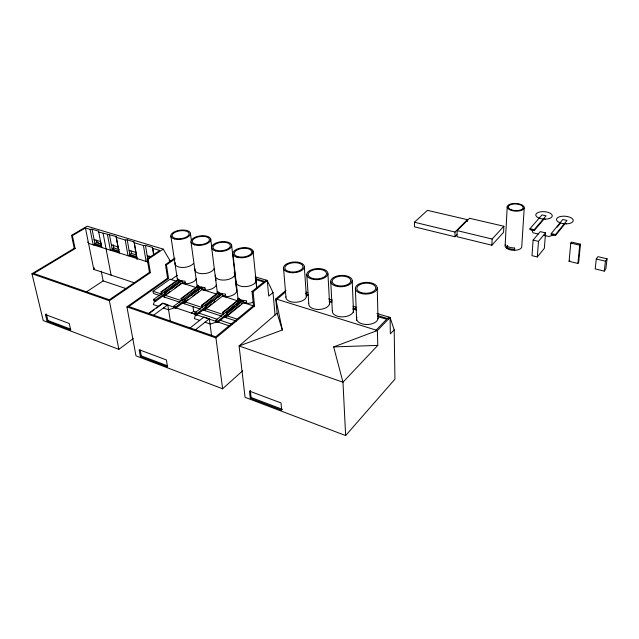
<?xml version="1.0" encoding="UTF-8"?>
<svg xmlns="http://www.w3.org/2000/svg" width="639" height="639" viewBox="0 0 639 639"><rect width="100%" height="100%" fill="white"/><g stroke="black" fill="none" stroke-linecap="round" stroke-linejoin="round"><path stroke-width="0.96" d="M454.912 236.734L455.016 232.045L467.405 219.68L427.459 210.351L414.423 222.22L414.431 226.829L454.912 236.734L456.973 234.665M457.149 230.615L457.005 236.71L491.83 245.224L503.564 232.348L503.875 226.254L469.505 218.266L457.149 230.615L492.11 239.034L503.875 226.254M467.357 221.525L467.405 219.68M491.83 245.224L492.11 239.034M505.153 245.352L507.238 206.461M506.807 248.427L507.47 245.432L507.334 247.82M514.563 250.32L514.707 247.924A8.371 4.042 3.3 0 1 506.935 246.039M524.212 208.058A8.555 3.842 2.8 0 1 510.625 210.183A8.555 3.842 2.8 0 1 512.318 203.633A8.555 3.842 2.8 0 1 524.212 208.058L521.72 247.093A8.355 4.05 3.3 0 1 511.32 250.089A8.355 4.05 3.3 0 1 505.721 244.362M534.156 230.615L534.22 229.641L546.081 215.822L541.952 214.904L530.011 228.674L529.947 229.641L534.156 230.615L544.132 218.961M533.102 240.096L531.999 255.672L537.327 256.974L544.348 248.307L545.546 232.86L540.235 231.637L533.102 240.096L538.477 241.366L545.546 232.86M537.327 256.974L538.477 241.366M555.459 235.535L555.547 234.553L566.977 220.447L562.759 219.512L551.241 233.562L551.161 234.537L555.459 235.535L565.084 223.642M569.085 261.319L570.787 243.092L571.562 242.093L580.476 244.17L578.654 262.429L577.904 263.46L569.085 261.319L569.844 260.297M577.904 263.46L579.717 245.176L580.476 244.17M596.291 259.003L595.197 268.915L604.286 271.128L605.892 268.739L607.05 258.827L597.928 256.662L596.291 259.003L605.437 261.183L607.05 258.827M604.286 271.128L605.437 261.183M195.502 314.779L194.392 318.589L199.68 320.395M154.662 300.969L153.32 304.587L158.328 306.297M557.224 227.141L560.251 223.434M286 290.33L275.808 298.908L277.094 313.19L239.09 345.979L245.08 397.33L345.643 435.566L394.942 379.151L394.191 329.828L390.062 317.447L376.93 313.493M394.191 329.828L390.357 333.893L390.062 317.447L377.401 330.523L333.662 346.905L342.975 382.202L345.643 435.566M377.785 345.403L342.975 382.202L239.09 345.979L282.334 330.004L275.808 298.908L377.401 330.523L377.785 345.403L333.662 346.905M388.816 317.072L388.121 317.783L389.375 318.158M250.28 398.257L249.466 391.108L281.024 402.945L281.695 410.182L250.28 398.257L251.103 397.482L250.296 390.333M167.594 278.165L165.469 264.57L166.436 264.873L168.56 278.476L167.594 278.165L126.913 306.864L135.987 355.851L222.62 388.792L242.572 370.836M276.935 299.26L285.641 291.919M168.56 278.476L128.822 306.552L215.718 336.801L253.491 305.642L252.014 291.504L253.1 291.839L267.238 280.449L273.005 292.534L268.715 296.089L267.238 280.449L255.209 276.831M222.62 388.792L215.95 337.911L254.57 305.993L253.1 291.839M242.405 301.288L240.28 300.61L215.559 320.474L215.702 321.609L217.859 322.344L227.117 314.859M226.541 317.799L226.262 315.546L226.805 315.73L239.96 305.075M241.51 303.821L243.06 302.567M226.805 315.73L226.525 313.469L227.061 313.653L227.34 315.906L243.595 302.742L252.972 305.746M226.525 313.469L242.812 300.346L243.347 300.514L243.595 302.742M215.559 320.474L217.715 321.209L243.347 300.514M252.014 291.504L263.835 281.991L255.824 279.562L256.622 287.43M266.159 280.13L265.385 280.745L266.471 281.072M225.91 312.791L227.46 311.536M229.018 310.29L234.449 305.921M235.999 304.675L239.881 301.552L239.625 299.324L239.098 299.156L222.763 312.231L223.043 314.484L206.109 308.861L205.814 306.624L222.324 293.812L222.596 296.017L206.109 308.861M239.689 299.036L238.698 299.827L238.507 298.165A9.92 5.264 -6.6 0 0 246.47 300.697L246.774 303.477M222.763 312.231L223.299 312.407L239.625 299.324M194.863 330.275L209.304 318.797L211.565 335.715M189.503 328.406L203.985 317L209.304 318.797M205.367 310.746L205.063 308.517L205.59 308.685L211.868 303.797M213.442 302.574L215.008 301.352M205.59 308.685L205.287 306.448L221.805 293.644L222.324 293.812M205.926 307.846L196.548 315.131L194.456 314.428L194.296 313.302L196.389 314.013L205.774 306.728M214.384 300.05L215.942 298.836M217.508 297.622L221.421 294.587L219.353 293.924L194.296 313.302M204.815 305.817L206.389 304.603M207.963 303.389L211.892 300.338M140.396 356.554L167.53 366.858L166.388 359.941L139.15 349.725L140.396 356.554L141.283 355.875L167.498 365.804M191.293 313.174L193.665 311.345L196.485 312.295M185.462 302.007L202.148 289.475L201.852 287.286L185.134 299.787L185.462 302.007L201.932 307.471L201.628 305.242L218.187 292.494L218.698 292.662L218.977 294.859M201.628 305.242L202.148 305.418L218.698 292.662M197.826 290.433L200.989 288.061L198.977 287.422L173.608 306.321L173.784 307.439L175.821 308.126L185.318 301.009M184.767 303.876L184.439 301.672L184.951 301.84L188.13 299.451M192.898 295.873L198.465 291.703M184.951 301.84L184.623 299.619L201.349 287.127L201.852 287.286M74.268 248.315L71.536 235.344L72.391 235.607L75.114 248.587L74.268 248.315L31.95 273.748L43.22 320.586L118.87 349.349L133.216 338.622M173.608 306.321L175.653 307.016L185.15 299.907M190.702 295.761L192.283 294.579M184.288 299.044L181.899 300.825L181.572 298.613L198.625 285.952M191.46 293.7L195.438 290.729M164.718 297.191L164.511 292.974L165.006 293.141L165.357 295.338L181.396 300.657L181.061 298.445L197.826 286.008L198.529 287.622M153.783 315.091L167.769 304.771L170.397 321.329M148.711 313.326L162.737 303.07L167.769 304.771M149.214 313.422L154.039 309.891M156.443 308.134L162.873 303.429L229.521 325.954M165.669 294.587L169.686 291.68M174.511 288.189L180.949 283.532M165.357 295.338L182.243 283.109L196.261 287.59M164.511 292.974L181.428 280.785L181.923 280.936L182.243 283.109M165.006 293.141L181.923 280.936M165.253 294.363L155.652 301.304L153.664 300.634L153.48 299.531L155.469 300.202L165.884 292.686M169.886 289.802L173.089 287.486M153.48 299.531L179.136 281.08L180.446 281.503M165.118 291.863L166.731 290.705M172.37 286.647L175.589 284.331M159.95 295.601L153.424 293.429L153.064 291.256L161.403 294.02L161.044 291.831L178.001 279.69L178.704 281.288M161.044 291.831L161.539 291.991L178.489 279.842M179.008 281.424A9.609 4.824 -8.4 0 1 177.858 280.409L178.896 279.674M153.064 291.256L170.062 279.211L176.484 281.264M171.02 279.722L177.346 275.225M166.436 264.873L175.03 258.963M165.469 264.57L174.862 258.116M149.446 272.366L147.194 258.891L148.144 259.186L150.389 272.669L149.446 272.366L109.333 299.771L33.763 273.476L75.114 248.587M31.95 273.748L109.365 300.745L150.389 272.669M148.144 259.186L163.233 249.122L170.15 260.888L169.215 260.6M147.194 258.891L159.814 250.488L152.817 248.371L152.433 247.461L145.468 245.36L143.44 245.536L134.358 242.78L134.006 241.893L127.217 239.841L125.212 240.016L116.354 237.333L116.042 236.462L98.789 232.013L98.518 231.166L92.056 229.209L90.091 229.377L85.434 227.963L72.391 235.607M46.375 313.973L45.457 314.572L47.014 321.113L47.933 320.514L70.753 329.157M85.874 292.263L103.151 280.912L126.538 288.78M136.538 255.017L131.49 253.443L129.821 254.522L136.57 256.622L137.073 259.562M93.582 268.412L94.412 267.885M85.434 227.963L93.781 269.394L94.604 268.867M119.461 249.705L113.83 247.956L112.152 249.01L118.726 251.055L119.229 252.98L116.354 237.333M101.17 244.026L96.593 242.596L94.899 243.627L101.321 245.632L101.801 247.517L98.518 231.166M71.536 235.344L87.152 226.206L163.233 249.122M553.31 235.04L548.909 236.51L543.549 235.264M216.781 321.976L210.383 324.037L205.015 322.208M174.798 307.782L168.456 309.747L163.376 308.014M118.918 252.093L112.344 250.033L110.379 250.208L107.44 234.633M134.358 242.78L137.089 258.571L136.746 257.661L130.005 255.56L128.024 255.728L125.212 240.016M148.112 261.215L146.107 261.391L143.44 245.536M101.521 246.654L95.107 244.649L93.158 244.817L90.091 229.377M530.011 228.674L534.22 229.641M551.241 233.562L555.547 234.553M538.222 234.026L532.918 232.796L532.047 230.128M570.787 243.092L579.717 245.176M414.423 222.22L455.016 232.045M305.961 292.119L307.854 292.686M328.646 298.948L332.4 300.082M352.928 306.265L356.642 307.383M265.696 281.695L255.217 278.532L255.943 279.77A10.008 5.176 -6.4 0 1 246.247 286.568A10.008 5.176 -6.4 0 1 236.214 281.543M305.33 293.684L308.198 294.547M329.309 300.929L332.072 301.768M353.055 308.11L355.899 308.972M377.457 315.482L388.688 318.877M307.958 295.354L306.209 294.994A10.28 5.535 -4.7 0 1 296.8 302.199A10.28 5.535 -4.7 0 1 285.929 296.855M329.173 301.776L331.873 302.598M352.952 308.98L356.658 310.099M94.093 239.537L100.523 241.526L101.321 245.632M111.378 244.881L117.967 246.918L118.726 251.055M129.086 250.352L135.835 252.437L136.57 256.622M147.242 255.967L150.7 257.038M87.487 242.085L88.334 242.349M88.541 243.371L147.968 261.974M253.491 305.642L254.57 305.993M202.148 289.475L216.645 294.116M222.596 296.017L237.484 300.785M93.781 269.394L134.629 282.885M181.061 298.445L181.572 298.613M184.623 299.619L185.134 299.787M205.287 306.448L205.814 306.624M227.34 315.906L236.973 319.101M224.257 315.962L226.406 316.672M162.737 296.536L180.038 302.295M182.738 303.198L200.502 309.124M203.282 310.051L221.677 316.177M224.393 317.088L236.318 321.058M198.362 312.926L217.164 319.252M219.984 320.195L232.197 324.308M126.913 306.864L215.95 337.911M45.457 314.572L69.276 323.51L70.753 330.123L47.014 321.113M251.103 397.482L282.502 409.375M506.791 246.342L507.39 246.87L506.855 247.469A8.363 4.05 3.3 0 0 514.627 249.362M96.361 240.871L99.125 243.675M377.609 316.624L386.739 319.212L376.131 330.123L376.147 330.722M234.146 272.166L234.817 273.372A9.905 5.024 -7.1 0 1 225.016 280.01A9.905 5.024 -7.1 0 1 215.319 275.113M277.094 313.19L282.334 330.004M46.599 314.907L47.933 320.514M96.106 240.144L96.593 242.596M101.234 271.2L103.151 280.912M92.056 229.209L95.107 244.649M109.365 300.745L118.87 349.349M103.103 233.315L111.098 275.113M109.421 234.457L112.344 250.033M113.215 244.657L113.83 247.956M116.042 236.462L117.967 246.918M140.213 350.02L141.283 355.875M127.217 239.841L130.005 255.56M131.043 250.943L131.49 253.443M134.006 241.893L135.835 252.437M145.468 245.36L147.936 260.169M149.031 255.712L149.446 258.228M155.469 300.202L155.652 301.304M152.817 248.371L153.879 254.929M152.433 247.461L153.687 255.201M161.539 291.991L161.899 294.188M175.653 307.016L175.821 308.126M178.001 279.69L178.217 281.128M177.858 280.409L177.618 278.796A9.625 4.816 -8.4 0 0 184.967 281.128L185.358 283.836M170.853 236.111L177.498 280.297A9.609 4.832 -8.4 0 1 177.618 279.011M192.978 306.576L193.665 311.345M196.389 314.013L196.548 315.131M197.826 286.008L198.026 287.462M190.382 233.235L191.325 240.096M190.997 241.973L197.179 286.584M202.148 305.418L202.459 307.647M205.287 290.21L204.927 287.478A9.713 4.96 -7.9 0 1 197.379 285.082L197.603 286.711A9.705 4.968 -7.9 0 0 198.801 287.75M217.715 321.209L217.859 322.344M218.187 292.494L218.37 293.964M217.875 293.181L217.667 291.536A9.817 5.112 -7.2 0 0 225.415 293.996L225.751 296.752M210.702 239.034L211.701 246.95M215.702 278.604L215.95 280.577M211.693 247.996L217.38 293.029A9.801 5.128 -7.3 0 1 217.412 291.68M223.299 312.407L223.578 314.66M219.353 293.924L219.489 295.026M234.705 273.173L236.598 289.723M239.098 299.156L239.345 301.384M232.963 254.186L238.131 299.651M231.582 244.993L236.71 289.93A9.801 5.128 -7.3 0 1 232.987 295.066A9.801 5.128 -7.3 0 1 223.275 296.624M253.044 251.111L256.734 287.606M273.005 292.534L275.058 315.075M283.484 267.533L285.952 297.159M304.332 267.07A10.472 5.344 -4.5 0 1 288.141 272.166A10.472 5.344 -4.5 0 1 289.235 262.837A10.472 5.344 -4.5 0 1 304.332 267.07L306.424 296.728M306.752 274.283L308.781 303.573M327.927 273.827A10.615 5.511 -3.7 0 1 311.696 279.043A10.615 5.511 -3.7 0 1 312.391 269.458A10.615 5.511 -3.7 0 1 327.927 273.827L329.62 304.124M330.706 281.232L332.32 310.818M352.217 280.769A10.767 5.679 -2.7 0 1 335.946 286.128A10.767 5.679 -2.7 0 1 336.218 276.28A10.767 5.679 -2.7 0 1 352.217 280.769L353.511 312.359M355.38 288.389L356.626 320.259M377.234 287.925A10.927 5.847 -1.7 0 1 360.931 293.429A10.927 5.847 -1.7 0 1 360.755 283.301A10.927 5.847 -1.7 0 1 377.234 287.925L378.016 318.837M378 318.182A10.719 6.047 -1.7 0 1 365.883 324.476A10.719 6.047 -1.7 0 1 356.953 317.04M353.119 309.212A10.567 5.871 -2.8 0 1 344.022 316.8A10.567 5.871 -2.8 0 1 332.336 311.145M329.588 303.477A10.416 5.703 -3.8 0 1 318.709 309.468A10.416 5.703 -3.8 0 1 308.805 303.9M214.217 268.428A9.801 4.88 -7.7 0 1 203.082 273.692A9.801 4.88 -7.7 0 1 194.983 268.851M193.409 263.603A9.705 4.737 -8.2 0 1 181.756 267.453A9.705 4.737 -8.2 0 1 175.174 262.749M216.294 284.858A9.697 4.976 -7.9 0 1 202.859 290.082M205.143 289.116A9.705 4.968 -7.9 0 1 201.221 288.716M225.615 295.657A9.809 5.12 -7.3 0 1 223.139 295.522M253.379 302.071A9.905 5.28 -6.6 0 1 244.25 303.341M238.826 300.937A9.905 5.28 -6.6 0 1 238.115 298.269M246.654 302.367A9.912 5.272 -6.6 0 1 244.13 302.231M196.397 278.604A9.609 4.832 -8.4 0 1 182.97 283.716M185.206 282.757A9.609 4.824 -8.4 0 1 182.81 282.638M545.379 219.153L541.097 218.746L537.615 217.42A8.275 3.738 3.7 0 1 540.003 211.916A8.275 3.738 3.7 0 1 551.816 214.552A8.275 3.738 3.7 0 1 545.379 219.153M566.41 223.858L562.048 223.434L558.47 222.084A8.403 3.802 4.4 0 1 560.651 216.461A8.403 3.802 4.4 0 1 572.736 219.161A8.403 3.802 4.4 0 1 566.41 223.858M194.687 244.865A9.968 4.697 -7.3 0 0 210.654 240.272A9.968 4.697 -7.3 0 0 197.235 236.502A9.968 4.697 -7.3 0 0 194.687 244.865M195.502 244.274A8.642 4.074 -7.3 0 0 209.352 240.304A8.642 4.074 -7.3 0 0 197.731 237.029A8.642 4.074 -7.3 0 0 195.502 244.274M215.559 250.959A10.08 4.84 -6.8 0 0 231.59 246.263A10.08 4.84 -6.8 0 0 217.803 242.389A10.08 4.84 -6.8 0 0 215.559 250.959M216.365 250.352A8.73 4.201 -6.8 0 0 230.264 246.295A8.73 4.201 -6.8 0 0 218.322 242.932A8.73 4.201 -6.8 0 0 216.365 250.352M237.013 257.229A10.192 4.992 -6.2 0 0 253.1 252.413A10.192 4.992 -6.2 0 0 238.93 248.435A10.192 4.992 -6.2 0 0 237.013 257.229M237.812 256.606A8.834 4.329 -6.2 0 0 251.758 252.445A8.834 4.329 -6.2 0 0 239.489 248.986A8.834 4.329 -6.2 0 0 237.812 256.606M174.367 238.93A9.873 4.561 -7.8 0 0 190.286 234.441A9.873 4.561 -7.8 0 0 177.211 230.775A9.873 4.561 -7.8 0 0 174.367 238.93M175.198 238.355A8.555 3.954 -7.8 0 0 188.992 234.473A8.555 3.954 -7.8 0 0 177.682 231.286A8.555 3.954 -7.8 0 0 175.198 238.355M312.439 278.372A9.202 4.777 -3.7 0 0 326.513 273.851A9.202 4.777 -3.7 0 0 313.062 270.065A9.202 4.777 -3.7 0 0 312.439 278.372M336.665 285.433A9.329 4.92 -2.7 0 0 350.779 280.801A9.329 4.92 -2.7 0 0 336.929 276.903A9.329 4.92 -2.7 0 0 336.665 285.433M288.9 271.511A9.082 4.633 -4.5 0 0 302.942 267.102A9.082 4.633 -4.5 0 0 289.866 263.42A9.082 4.633 -4.5 0 0 288.9 271.511M361.634 292.718A9.473 5.064 -1.7 0 0 375.772 287.957A9.473 5.064 -1.7 0 0 361.506 283.94A9.473 5.064 -1.7 0 0 361.634 292.718M511.296 209.784A7.412 3.331 2.8 0 0 523.069 207.955A7.412 3.331 2.8 0 0 512.782 204.113A7.412 3.331 2.8 0 0 511.296 209.784"/></g></svg>
